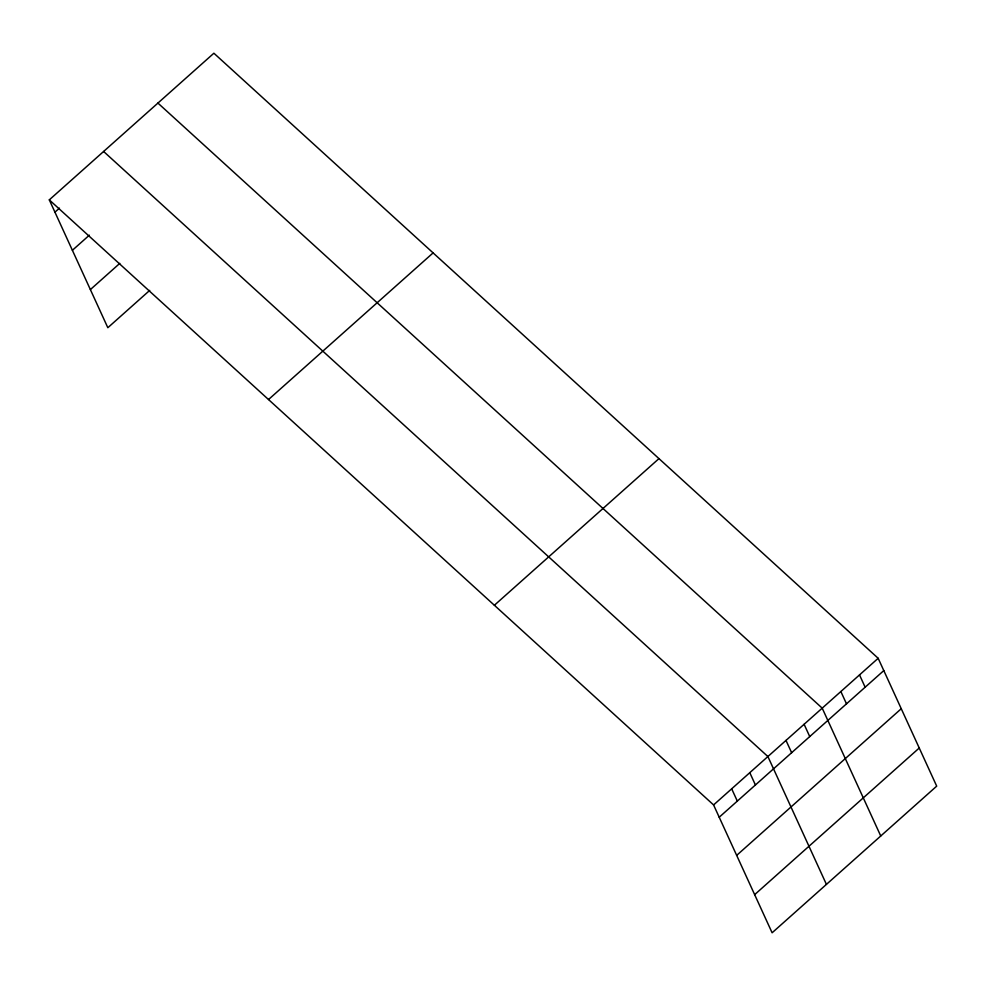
<?xml version="1.0" encoding="UTF-8"?>
<svg xmlns="http://www.w3.org/2000/svg" width="986" height="986" viewBox="0 0 986 986"><rect width="100%" height="100%" fill="white"/><g stroke="black" fill="none" stroke-linecap="round" stroke-linejoin="round"><path stroke-width="1.48" d="M49.3 199.862L213.888 53.219L878.169 658.291L936.7 786.138L772.112 932.781L713.581 804.933L49.3 199.862L107.831 327.709L149.699 290.402M54.933 212.163L59.456 208.132M72.385 250.296L89.356 235.173M90.379 289.576L119.799 263.361M268.512 399.54L433.1 252.897M494.368 605.268L658.956 458.626M713.581 804.933L878.169 658.291M719.213 817.234L883.801 670.591M736.678 855.367L901.253 708.724M754.66 894.647L919.248 748.004M157.92 103.074L822.213 708.158L880.745 835.992M103.616 151.474L767.897 756.545L826.428 884.393M859.521 674.917L865.141 687.217M840.861 691.531L846.493 703.831M804.108 724.279L809.74 736.579M786.002 740.412L791.635 752.712M749.791 772.679L755.424 784.979M731.686 788.812L737.318 801.1"/></g></svg>
